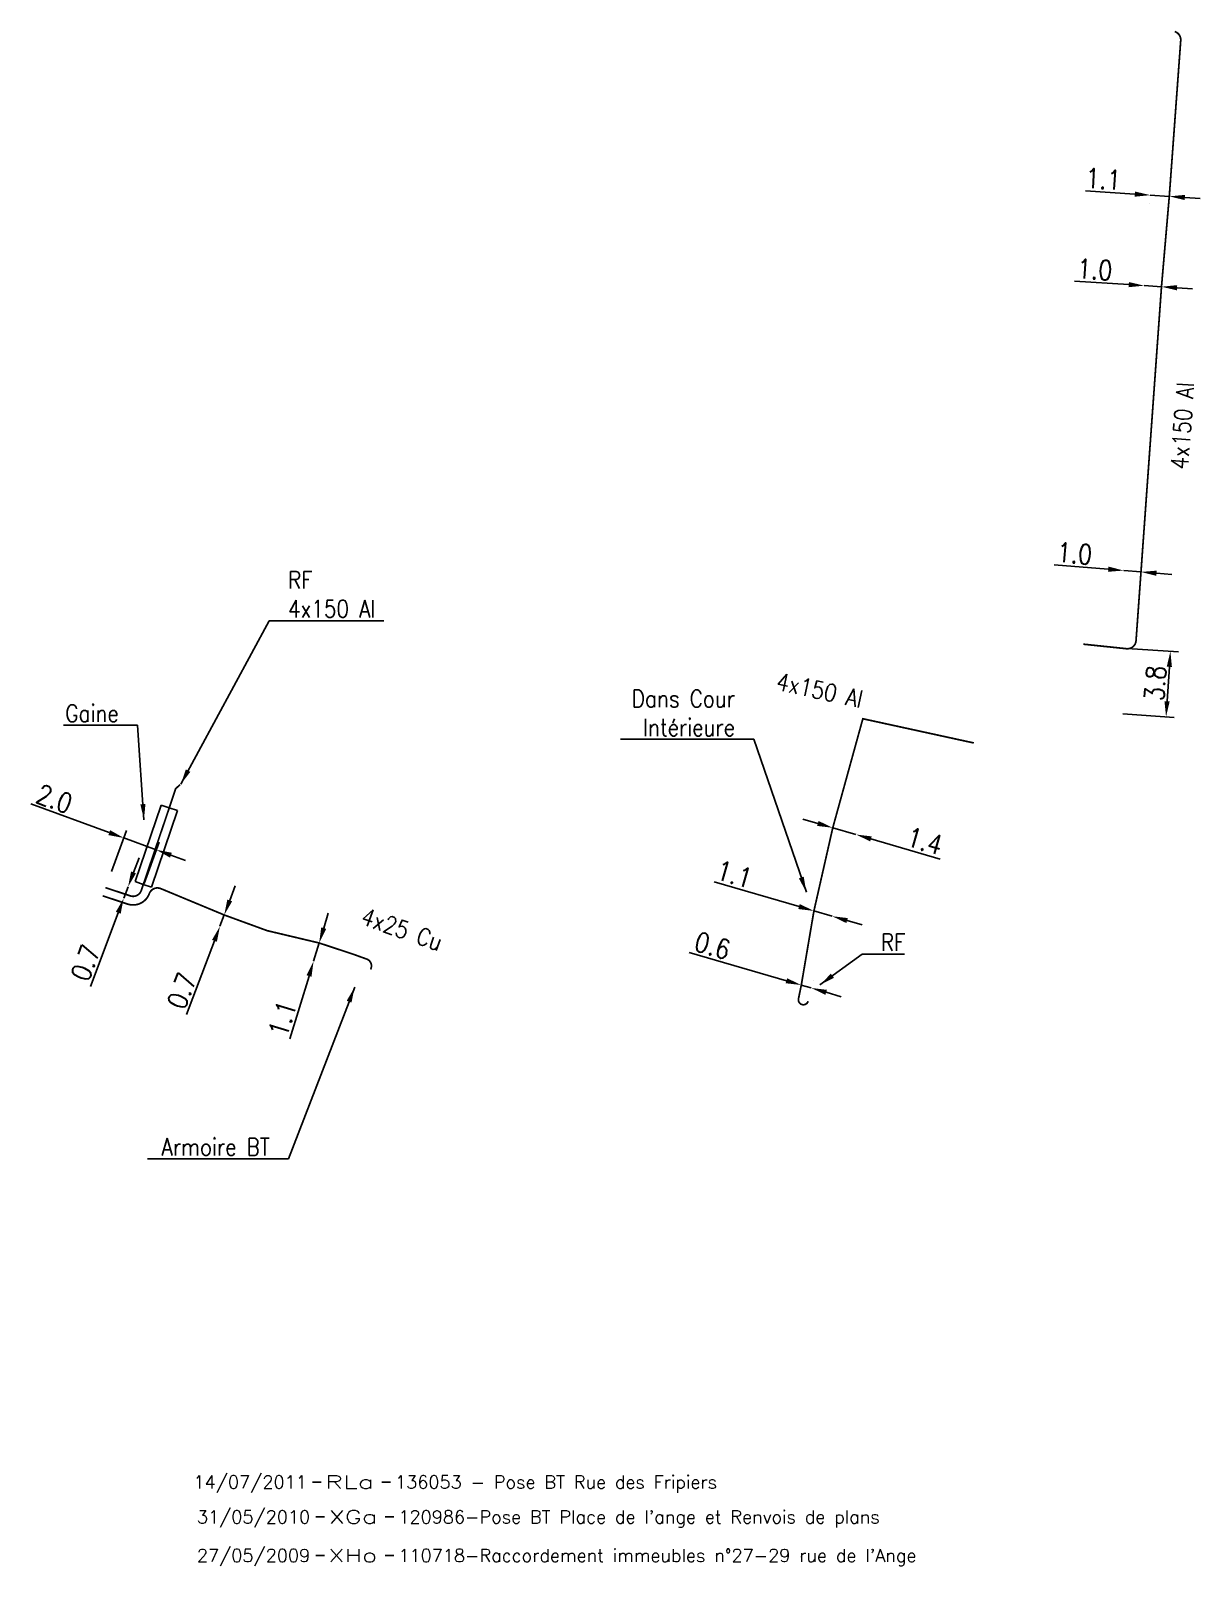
# Model space of a CAD drawing. Header units: millimetres. Extents: x 184994 to 186004, y 128000 to 129009.
# Drawn here: x 185001.4 to 185069.1, y 128011 to 128099.9 of the extents above; entities that cross this region are included whole.
import ezdxf
from ezdxf.enums import TextEntityAlignment as Align

# ---------------------------------------------------------------- set-up
doc = ezdxf.new("R2010")
doc.units = ezdxf.units.MM
doc.header["$PDMODE"] = 34
doc.linetypes.add('B_ST_Al', pattern=[2000, 1000, 1000])
doc.layers.get('0').update_dxf_attribs({"linetype": 'CONTINUOUS'})
doc.layers.get('Defpoints').update_dxf_attribs({"linetype": 'CONTINUOUS'})
for name, color, linetype in [('B_100', 3, 'CONTINUOUS'), ('B_110', 1, 'CONTINUOUS'), ('B_400', 7, 'CONTINUOUS')]:
    doc.layers.add(name, color=color, linetype=linetype)
doc.layers.add('B_910', color=7, linetype='CONTINUOUS', plot=False)
doc.styles.get("Standard").update_dxf_attribs({"font": 'romans.shx', "width": 0.85})
doc.dimstyles.get("Standard").update_dxf_attribs({"dimtxt": 1.5, "dimasz": 1.2, "dimexe": 0.625, "dimexo": 0.625, "dimgap": 0.25, "dimtad": 1, "dimdec": 1, "dimzin": 0, "dimdsep": 46, "dimtxsty": 'Standard', "dimcen": -0.5, "dimadec": 0, "dimazin": 0, "dimtfac": 1, "dimtdec": 1, "dimtmove": 0, "dimatfit": 3, "dimfxl": 0, "dimtolj": 1, "dimtzin": 0, "dimarcsym": 0})

# ---------------------------------------------------------------- blocks, each defined once
blk = doc.blocks.new('*D373')
at = {"layer": 'B_100', "color": 0, "linetype": 'Continuous', "lineweight": -2, "transparency": 16777216}
for p, q in [((185005.911, 128053.479), (185001.362, 128055.14)), ((185006.045, 128051.221), (185006.917, 128053.61)), ((185008.635, 128052.484), (185006.757, 128053.17)), ((185007.924, 128050.535), (185008.796, 128052.924)), ((185009.481, 128052.175), (185010.326, 128051.866))]:
    blk.add_line(p, q, dxfattribs=at)
at = {"layer": 'B_100', "color": 0, "linetype": 'Continuous', "transparency": 16777216}
for points in [[(185005.963, 128053.619), (185005.86, 128053.338), (185006.757, 128053.17)], [(185009.532, 128052.316), (185009.429, 128052.034), (185008.635, 128052.484)]]:
    blk.add_solid(points, dxfattribs=at)
at = {"layer": 'Defpoints', "color": 0, "linetype": 'Continuous', "transparency": 16777216}
for p in [(185006.757, 128053.17), (185005.884, 128050.781), (185007.763, 128050.095)]:
    blk.add_point(p, dxfattribs=at)
at = {"layer": 'B_100', "color": 0, "linetype": 'Continuous', "transparency": 16777216, "insert": (185002.737, 128055.436), "char_height": 1.125, "attachment_point": 5, "rotation": 339.94025}
blk.add_mtext('\\A1;2.0', dxfattribs=at)
blk = doc.blocks.new('*D29')
at = {"layer": 'B_100', "color": 0, "linetype": 'Continuous', "lineweight": -2, "transparency": 16777216}
for p, q in [((185012.886, 128049.554), (185013.204, 128050.396)), ((185012.568, 128048.713), (185012.32, 128048.058)), ((185012.002, 128047.216), (185010.386, 128042.942))]:
    blk.add_line(p, q, dxfattribs=at)
at = {"layer": 'B_100', "color": 0, "linetype": 'Continuous', "transparency": 16777216}
for points in [[(185012.746, 128049.607), (185013.026, 128049.501), (185012.568, 128048.713)], [(185011.862, 128047.269), (185012.142, 128047.163), (185012.32, 128048.058)]]:
    blk.add_solid(points, dxfattribs=at)
at = {"layer": 'Defpoints', "color": 0, "linetype": 'Continuous', "transparency": 16777216}
for p in [(185012.568, 128048.713), (185012.32, 128048.058), (185012.32, 128048.058)]:
    blk.add_point(p, dxfattribs=at)
at = {"layer": 'B_100', "color": 0, "linetype": 'Continuous', "transparency": 16777216, "insert": (185010.105, 128044.32), "char_height": 1.125, "attachment_point": 5, "rotation": 69.28985}
blk.add_mtext('\\A1;0.7', dxfattribs=at)
blk = doc.blocks.new('*D30')
at = {"layer": 'B_100', "color": 0, "linetype": 'Continuous', "lineweight": -2, "transparency": 16777216}
for p, q in [((185018.328, 128047.953), (185018.592, 128048.813)), ((185018.064, 128047.092), (185017.742, 128046.041)), ((185017.478, 128045.18), (185016.364, 128041.551))]:
    blk.add_line(p, q, dxfattribs=at)
at = {"layer": 'B_100', "color": 0, "linetype": 'Continuous', "transparency": 16777216}
for points in [[(185018.185, 128047.997), (185018.471, 128047.909), (185018.064, 128047.092)], [(185017.334, 128045.224), (185017.621, 128045.136), (185017.742, 128046.041)]]:
    blk.add_solid(points, dxfattribs=at)
at = {"layer": 'Defpoints', "color": 0, "linetype": 'Continuous', "transparency": 16777216}
for p in [(185018.064, 128047.092), (185017.742, 128046.041), (185017.742, 128046.041)]:
    blk.add_point(p, dxfattribs=at)
at = {"layer": 'B_100', "color": 0, "linetype": 'Continuous', "transparency": 16777216, "insert": (185015.936, 128042.712), "char_height": 1.125, "attachment_point": 5, "rotation": 72.94518}
blk.add_mtext('\\A1;1.1', dxfattribs=at)
blk = doc.blocks.new('*D31')
at = {"layer": 'B_100', "color": 0, "linetype": 'Continuous', "lineweight": -2, "transparency": 16777216}
for p, q in [((185007.315, 128051.177), (185007.633, 128052.019)), ((185006.997, 128050.336), (185006.749, 128049.681)), ((185006.431, 128048.839), (185004.815, 128044.565))]:
    blk.add_line(p, q, dxfattribs=at)
at = {"layer": 'B_100', "color": 0, "linetype": 'Continuous', "transparency": 16777216}
for points in [[(185007.175, 128051.231), (185007.455, 128051.124), (185006.997, 128050.336)], [(185006.291, 128048.892), (185006.571, 128048.786), (185006.749, 128049.681)]]:
    blk.add_solid(points, dxfattribs=at)
at = {"layer": 'Defpoints', "color": 0, "linetype": 'Continuous', "transparency": 16777216}
for p in [(185006.749, 128049.681), (185006.749, 128049.681), (185006.997, 128050.336)]:
    blk.add_point(p, dxfattribs=at)
at = {"layer": 'B_100', "color": 0, "linetype": 'Continuous', "transparency": 16777216, "insert": (185004.534, 128045.943), "char_height": 1.125, "attachment_point": 5, "rotation": 69.28985}
blk.add_mtext('\\A1;0.7', dxfattribs=at)
blk = doc.blocks.new('*D32')
at = {"layer": 'B_100', "color": 0, "linetype": 'Continuous', "lineweight": -2, "transparency": 16777216}
for p, q in [((185046.94, 128054.013), (185046.076, 128054.265)), ((185047.804, 128053.761), (185049.149, 128053.37)), ((185050.013, 128053.118), (185054.015, 128051.95))]:
    blk.add_line(p, q, dxfattribs=at)
at = {"layer": 'B_100', "color": 0, "linetype": 'Continuous', "transparency": 16777216}
for points in [[(185046.982, 128054.157), (185046.898, 128053.869), (185047.804, 128053.761)], [(185050.055, 128053.262), (185049.971, 128052.974), (185049.149, 128053.37)]]:
    blk.add_solid(points, dxfattribs=at)
at = {"layer": 'Defpoints', "color": 0, "linetype": 'Continuous', "transparency": 16777216}
for p in [(185047.804, 128053.761), (185049.149, 128053.37), (185049.149, 128053.37)]:
    blk.add_point(p, dxfattribs=at)
at = {"layer": 'B_100', "color": 0, "linetype": 'Continuous', "transparency": 16777216, "insert": (185053.127, 128052.991), "char_height": 1.125, "attachment_point": 5, "rotation": 343.74161}
blk.add_mtext('\\A1;1.4', dxfattribs=at)
blk = doc.blocks.new('*D33')
at = {"layer": 'B_100', "color": 0, "linetype": 'Continuous', "lineweight": -2, "transparency": 16777216}
for p, q in [((185045.849, 128049.2), (185040.944, 128050.63)), ((185047.769, 128048.64), (185046.713, 128048.948)), ((185048.633, 128048.388), (185049.497, 128048.136))]:
    blk.add_line(p, q, dxfattribs=at)
at = {"layer": 'B_100', "color": 0, "linetype": 'Continuous', "transparency": 16777216}
for points in [[(185045.891, 128049.344), (185045.807, 128049.056), (185046.713, 128048.948)], [(185048.675, 128048.532), (185048.591, 128048.244), (185047.769, 128048.64)]]:
    blk.add_solid(points, dxfattribs=at)
at = {"layer": 'Defpoints', "color": 0, "linetype": 'Continuous', "transparency": 16777216}
for p in [(185046.713, 128048.948), (185047.769, 128048.64), (185047.769, 128048.64)]:
    blk.add_point(p, dxfattribs=at)
at = {"layer": 'B_100', "color": 0, "linetype": 'Continuous', "transparency": 16777216, "insert": (185042.099, 128051.075), "char_height": 1.125, "attachment_point": 5, "rotation": 343.74161}
blk.add_mtext('\\A1;1.1', dxfattribs=at)
blk = doc.blocks.new('*D34')
at = {"layer": 'B_100', "color": 0, "linetype": 'Continuous', "lineweight": -2, "transparency": 16777216}
for p, q in [((185045.118, 128044.907), (185039.492, 128046.547)), ((185046.558, 128044.487), (185045.982, 128044.655)), ((185046.113, 128045.105), (185046.113, 128045.105)), ((185046.689, 128044.937), (185046.689, 128044.937)), ((185047.422, 128044.235), (185048.286, 128043.983))]:
    blk.add_line(p, q, dxfattribs=at)
at = {"layer": 'B_100', "color": 0, "linetype": 'Continuous', "transparency": 16777216}
for points in [[(185045.16, 128045.051), (185045.076, 128044.763), (185045.982, 128044.655)], [(185047.464, 128044.379), (185047.38, 128044.091), (185046.558, 128044.487)]]:
    blk.add_solid(points, dxfattribs=at)
at = {"layer": 'Defpoints', "color": 0, "linetype": 'Continuous', "transparency": 16777216}
for p in [(185045.982, 128044.655), (185046.558, 128044.487), (185046.558, 128044.487)]:
    blk.add_point(p, dxfattribs=at)
at = {"layer": 'B_100', "color": 0, "linetype": 'Continuous', "transparency": 16777216, "insert": (185040.843, 128046.934), "char_height": 1.125, "attachment_point": 5, "rotation": 343.74161}
blk.add_mtext('\\A1;0.6', dxfattribs=at)
blk = doc.blocks.new('*D48')
at = {"layer": 'B_110', "color": 0, "linetype": 'Continuous', "lineweight": -2, "transparency": 16777216}
for p, q in [((185065.293, 128090.446), (185062.431, 128090.638)), ((185066.16, 128089.918), (185066.16, 128089.918)), ((185067.289, 128090.313), (185066.191, 128090.386)), ((185067.257, 128089.845), (185067.257, 128089.845)), ((185068.187, 128090.252), (185069.085, 128090.192))]:
    blk.add_line(p, q, dxfattribs=at)
at = {"layer": 'B_110', "color": 0, "linetype": 'Continuous', "transparency": 16777216}
for points in [[(185065.303, 128090.596), (185065.283, 128090.296), (185066.191, 128090.386)], [(185068.197, 128090.402), (185068.177, 128090.103), (185067.289, 128090.313)]]:
    blk.add_solid(points, dxfattribs=at)
at = {"layer": 'Defpoints', "color": 0, "linetype": 'Continuous', "transparency": 16777216}
for p in [(185066.191, 128090.386), (185066.191, 128090.386), (185067.289, 128090.313)]:
    blk.add_point(p, dxfattribs=at)
at = {"layer": 'B_110', "color": 0, "linetype": 'Continuous', "transparency": 16777216, "insert": (185063.463, 128091.32), "char_height": 1.125, "attachment_point": 5, "rotation": 356.16992}
blk.add_mtext('\\A1;1.1', dxfattribs=at)
blk = doc.blocks.new('*D49')
at = {"layer": 'B_110', "color": 0, "linetype": 'Continuous', "lineweight": -2, "transparency": 16777216}
for p, q in [((185064.942, 128085.205), (185061.806, 128085.407)), ((185066.838, 128085.083), (185065.84, 128085.147)), ((185067.736, 128085.025), (185068.634, 128084.967))]:
    blk.add_line(p, q, dxfattribs=at)
at = {"layer": 'B_110', "color": 0, "linetype": 'Continuous', "transparency": 16777216}
for points in [[(185064.951, 128085.354), (185064.932, 128085.055), (185065.84, 128085.147)], [(185067.746, 128085.175), (185067.726, 128084.875), (185066.838, 128085.083)]]:
    blk.add_solid(points, dxfattribs=at)
at = {"layer": 'Defpoints', "color": 0, "linetype": 'Continuous', "transparency": 16777216}
for p in [(185065.84, 128085.147), (185065.84, 128085.147), (185066.838, 128085.083)]:
    blk.add_point(p, dxfattribs=at)
at = {"layer": 'B_110', "color": 0, "linetype": 'Continuous', "transparency": 16777216, "insert": (185062.973, 128086.083), "char_height": 1.125, "attachment_point": 5, "rotation": 356.31894}
blk.add_mtext('\\A1;1.0', dxfattribs=at)
blk = doc.blocks.new('*D50')
at = {"layer": 'B_110', "color": 0, "linetype": 'Continuous', "lineweight": -2, "transparency": 16777216}
for p, q in [((185063.757, 128068.73), (185060.626, 128068.99)), ((185065.65, 128068.572), (185064.654, 128068.655)), ((185066.547, 128068.498), (185067.444, 128068.423))]:
    blk.add_line(p, q, dxfattribs=at)
at = {"layer": 'B_110', "color": 0, "linetype": 'Continuous', "transparency": 16777216}
for points in [[(185063.769, 128068.879), (185063.745, 128068.58), (185064.654, 128068.655)], [(185066.56, 128068.647), (185066.535, 128068.348), (185065.65, 128068.572)]]:
    blk.add_solid(points, dxfattribs=at)
at = {"layer": 'Defpoints', "color": 0, "linetype": 'Continuous', "transparency": 16777216}
for p in [(185064.654, 128068.655), (185064.654, 128068.655), (185065.65, 128068.572)]:
    blk.add_point(p, dxfattribs=at)
at = {"layer": 'B_110', "color": 0, "linetype": 'Continuous', "transparency": 16777216, "insert": (185061.805, 128069.645), "char_height": 1.125, "attachment_point": 5, "rotation": 355.24355}
blk.add_mtext('\\A1;1.0', dxfattribs=at)
blk = doc.blocks.new('*D51')
at = {"layer": 'B_110', "color": 0, "linetype": 'Continuous', "lineweight": -2, "transparency": 16777216}
for p, q in [((185064.845, 128064.143), (185067.82, 128063.945)), ((185067.293, 128063.078), (185067.16, 128061.082)), ((185064.593, 128060.351), (185067.568, 128060.153))]:
    blk.add_line(p, q, dxfattribs=at)
at = {"layer": 'B_110', "color": 0, "linetype": 'Continuous', "transparency": 16777216}
for points in [[(185067.143, 128063.088), (185067.443, 128063.068), (185067.353, 128063.976)], [(185067.011, 128061.092), (185067.31, 128061.072), (185067.101, 128060.184)]]:
    blk.add_solid(points, dxfattribs=at)
at = {"layer": 'Defpoints', "color": 0, "linetype": 'Continuous', "transparency": 16777216}
for p in [(185064.377, 128064.174), (185064.125, 128060.382), (185067.101, 128060.184)]:
    blk.add_point(p, dxfattribs=at)
at = {"layer": 'B_110', "color": 0, "linetype": 'Continuous', "transparency": 16777216, "insert": (185066.478, 128062.13), "char_height": 1.125, "attachment_point": 5, "rotation": 86.19604}
blk.add_mtext('\\A1;3.8', dxfattribs=at)
blk = doc.blocks.new('GIS_MODF')
at = {"color": 0, "linetype": 'Continuous', "flags": 128}
for points in [[(-2.257, -0.012), (-1.757, -0.012)], [(1.758, -0.012), (2.258, -0.012)]]:
    blk.add_lwpolyline(points, dxfattribs=at)
at = {"color": 0, "linetype": 'Continuous'}
blk.add_attdef('DATE', text='', height=0.75, dxfattribs=at).set_placement((-2.583, -0.387), align=Align.RIGHT)
at = {"color": 0, "linetype": 'Continuous', "width": 3.590909}
blk.add_attdef('USER', text='', height=0.75, dxfattribs=at).set_placement((-1.516, -0.387), (1.306, -0.387), align=Align.FIT)
at = {"color": 0, "linetype": 'Continuous'}
blk.add_attdef('DESC', (2.528, -0.387), '', height=0.75, dxfattribs=at)

msp = doc.modelspace()

# ---------------------------------------------------------------- linework, layer by layer
at = {"layer": 'B_100', "linetype": 'B_ST_Al', "const_width": 0.1, "flags": 128}
for points in [[(185046.378, 128043.723, -0.959075), (185045.819, 128043.863), (185045.982, 128044.655), (185046.713, 128048.948), (185047.804, 128053.761), (185049.546, 128060.073), (185055.973, 128058.671)], [(185005.529, 128049.822), (185006.975, 128049.343, 0.412266), (185008.237, 128049.97), (185008.226, 128049.939, -0.43392), (185008.892, 128050.24), (185012.568, 128048.713), (185015.055, 128047.805), (185018.064, 128047.092), (185020.034, 128046.441), (185020.817, 128046.16, -0.46755), (185021.038, 128045.558)]]:
    msp.add_lwpolyline(points, format="xyb", dxfattribs=at)
at = {"layer": 'B_100', "linetype": 'B_ST_Al', "flags": 128}
msp.add_lwpolyline([(185005.687, 128050.297, 0.1, 0.1, 0), (185007.133, 128049.817, 0.1, 0.1, 0.412266), (185007.764, 128050.131, 0.1, 0.1, 0), (185007.883, 128050.483, 0.1, 0.1, 0), (185009.385, 128054.912, 0.1, 0.1, 0), (185009.756, 128056.023, 0.1, 0.1, 0), (185010.017, 128056.264, 0, 0, 0)], format="xyseb", dxfattribs=at)
at = {"layer": 'B_110', "linetype": 'B_ST_Al', "const_width": 0.1, "flags": 128}
msp.add_lwpolyline([(185062.315, 128064.389), (185064.813, 128064.128, 0.42364), (185065.364, 128064.59), (185066.838, 128085.083), (185067.289, 128090.313), (185067.952, 128099.343, 0.346064), (185067.606, 128099.855, 0.346064)], format="xyb", dxfattribs=at)
at = {"layer": 'B_400', "color": 7, "linetype": 'CONTINUOUS'}
for p, q in [((185007.409, 128050.643), (185008.912, 128055.073)), ((185008.912, 128055.073), (185009.385, 128054.912)), ((185009.859, 128054.752), (185009.385, 128054.912)), ((185008.356, 128050.322), (185009.859, 128054.752)), ((185007.409, 128050.643), (185007.883, 128050.483)), ((185008.356, 128050.322), (185007.883, 128050.483))]:
    msp.add_line(p, q, dxfattribs=at)

# ---------------------------------------------------------------- block references
at = {"layer": 'B_910'}
ref = msp.add_blockref('GIS_MODF', (185019.932, 128015.893), dxfattribs=at)
ref.add_attrib('DATE', '14/07/2011', dxfattribs={"layer": '0', "color": 0, "linetype": 'Continuous', "height": 0.75}).set_placement((185017.349, 128015.506), align=Align.RIGHT)
ref.add_attrib('USER', 'RLa', dxfattribs={"layer": '0', "color": 0, "linetype": 'Continuous', "height": 0.75, "width": 1.490566}).set_placement((185018.416, 128015.506), (185021.237, 128015.506), align=Align.FIT)
ref.add_attrib('DESC', '136053 - Pose BT Rue des Fripiers', (185022.46, 128015.506), dxfattribs={"layer": '0', "color": 0, "linetype": 'Continuous', "height": 0.75})
ref = msp.add_blockref('GIS_MODF', (185020.126, 128013.88), dxfattribs=at)
ref.add_attrib('DATE', '31/05/2010', dxfattribs={"layer": '0', "color": 0, "linetype": 'Continuous', "height": 0.75}).set_placement((185017.543, 128013.493), align=Align.RIGHT)
ref.add_attrib('USER', 'XGa', dxfattribs={"layer": '0', "color": 0, "linetype": 'Continuous', "height": 0.75, "width": 1.410714}).set_placement((185018.61, 128013.493), (185021.432, 128013.493), align=Align.FIT)
ref.add_attrib('DESC', "120986-Pose BT Place de l'ange et Renvois de plans", (185022.654, 128013.493), dxfattribs={"layer": '0', "color": 0, "linetype": 'Continuous', "height": 0.75})
ref = msp.add_blockref('GIS_MODF', (185020.126, 128011.643), dxfattribs=at)
ref.add_attrib('DATE', '27/05/2009', dxfattribs={"layer": '0', "color": 0, "linetype": 'Continuous', "height": 0.75}).set_placement((185017.543, 128011.257), align=Align.RIGHT)
ref.add_attrib('USER', 'XHo', dxfattribs={"layer": '0', "color": 0, "linetype": 'Continuous', "height": 0.75, "width": 1.362069}).set_placement((185018.61, 128011.257), (185021.432, 128011.257), align=Align.FIT)
ref.add_attrib('DESC', "110718-Raccordement immeubles n°27-29 rue de l'Ange", (185022.654, 128011.257), dxfattribs={"layer": '0', "color": 0, "linetype": 'Continuous', "height": 0.75})

# ---------------------------------------------------------------- texts
at = {"layer": 'B_100', "width": 0.85}
for s, rotation, p in [('4x150 Al', 347.69634, (185044.47, 128061.772)), ('4x25 Cu', 340.65788, (185020.407, 128048.217))]:
    msp.add_text(s, height=1, rotation=rotation, dxfattribs=at).set_placement(p)
at = {"layer": 'B_100', "char_height": 1}
for s, insert, attachment_point in [('RF\\P4x150 Al', (185016.261, 128065.938), 7), ('RF', (185050.587, 128046.629), 7), ('Armoire BT', (185015.208, 128034.785), 9)]:
    msp.add_mtext(s, dxfattribs=dict(at, insert=insert, attachment_point=attachment_point))
at = {"layer": 'B_100', "linetype": 'Continuous', "insert": (185042.141, 128060.406), "char_height": 1, "attachment_point": 6}
msp.add_mtext('\\A1;Dans Cour \\PIntérieure', dxfattribs=at)
at = {"layer": 'B_110', "linetype": 'B_ST_Al', "width": 0.85}
msp.add_text('4x150 Al', height=1, rotation=85.88627, dxfattribs=at).set_placement((185068.365, 128074.475))
at = {"layer": 'B_400', "insert": (185006.463, 128060.385), "char_height": 1, "attachment_point": 6}
msp.add_mtext('\\A1;Gaine', dxfattribs=at)

# ---------------------------------------------------------------- dimensions: what is measured, and where the dimension line sits
at = {"layer": 'B_100', "linetype": 'Continuous'}
for base, p1, p2, angle, picture, middle in [((185006.757, 128053.17), (185007.763, 128050.095), (185005.884, 128050.781), 159.94025, '*D373', (185002.48, 128054.732)), ((185049.149, 128053.37), (185047.804, 128053.761), (185049.149, 128053.37), 343.74161, '*D32', (185052.917, 128052.271)), ((185006.749, 128049.681), (185006.997, 128050.336), (185006.749, 128049.681), 249.28985, '*D31', (185005.236, 128045.678)), ((185047.769, 128048.64), (185046.713, 128048.948), (185047.769, 128048.64), 343.74161, '*D33', (185041.889, 128050.355)), ((185012.32, 128048.058), (185012.568, 128048.713), (185012.32, 128048.058), 249.28985, '*D29', (185010.807, 128044.054)), ((185017.742, 128046.041), (185018.064, 128047.092), (185017.742, 128046.041), 252.94518, '*D30', (185016.653, 128042.492)), ((185046.558, 128044.487), (185045.982, 128044.655), (185046.558, 128044.487), 343.74161, '*D34', (185040.633, 128046.214))]:
    dim = msp.add_linear_dim(base=base, p1=p1, p2=p2, angle=angle, dimstyle='Standard', override={"dimscale": 0.75}, dxfattribs=at)
    dim.commit()
    dim.dimension.update_dxf_attribs({"geometry": picture, "text_midpoint": middle, "dimtype": 161})
at = {"layer": 'B_110', "linetype": 'Continuous'}
for p1, p2, picture, middle in [((185067.289, 128090.313), (185066.191, 128090.386), '*D48', (185063.463, 128091.32)), ((185066.838, 128085.083), (185065.84, 128085.147), '*D49', (185062.973, 128086.083)), ((185065.65, 128068.572), (185064.654, 128068.655), '*D50', (185061.805, 128069.645))]:
    dim = msp.add_aligned_dim(p1=p1, p2=p2, distance=0, dimstyle='Standard', override={"dimscale": 0.75}, dxfattribs=at)
    dim.commit()
    dim.dimension.update_dxf_attribs({"geometry": picture, "text_midpoint": middle})
dim = msp.add_linear_dim(base=(185067.101, 128060.184), p1=(185064.377, 128064.174), p2=(185064.125, 128060.382), angle=266.19604, dimstyle='Standard', override={"dimscale": 0.75}, dxfattribs=at)
dim.commit()
dim.dimension.update_dxf_attribs({"geometry": '*D51', "text_midpoint": (185067.227, 128062.08), "dimtype": 161})

# ---------------------------------------------------------------- leaders
at = {"layer": 'B_100', "annotation_type": 0, "has_hookline": 1}
for points, hookline_direction, text_width in [([(185010.048, 128056.277), (185015.173, 128065.75), (185016.073, 128065.75)], 0, 5.545), ([(185047.056, 128044.664), (185049.499, 128046.441), (185050.399, 128046.441)], 0, 1.376), ([(185020.121, 128044.534), (185016.295, 128034.597), (185015.395, 128034.597)], 1, 7.083)]:
    msp.add_leader(points, dimstyle='Standard', override={"dimscale": 0.75}, dxfattribs=dict(at, hookline_direction=hookline_direction, text_width=text_width))
at = {"layer": 'B_100', "linetype": 'Continuous', "annotation_type": 0, "has_hookline": 1, "hookline_direction": 1, "text_width": 6.638}
msp.add_leader([(185046.274, 128050.028), (185043.229, 128058.886), (185042.329, 128058.886)], dimstyle='Standard', override={"dimscale": 0.75}, dxfattribs=at)
at = {"layer": 'B_400', "annotation_type": 0, "has_hookline": 1, "hookline_direction": 1, "text_width": 3.198}
msp.add_leader([(185007.92, 128054.228), (185007.55, 128059.697), (185006.65, 128059.697)], dimstyle='Standard', override={"dimscale": 0.75}, dxfattribs=at)

doc.saveas('drawing.dxf')
